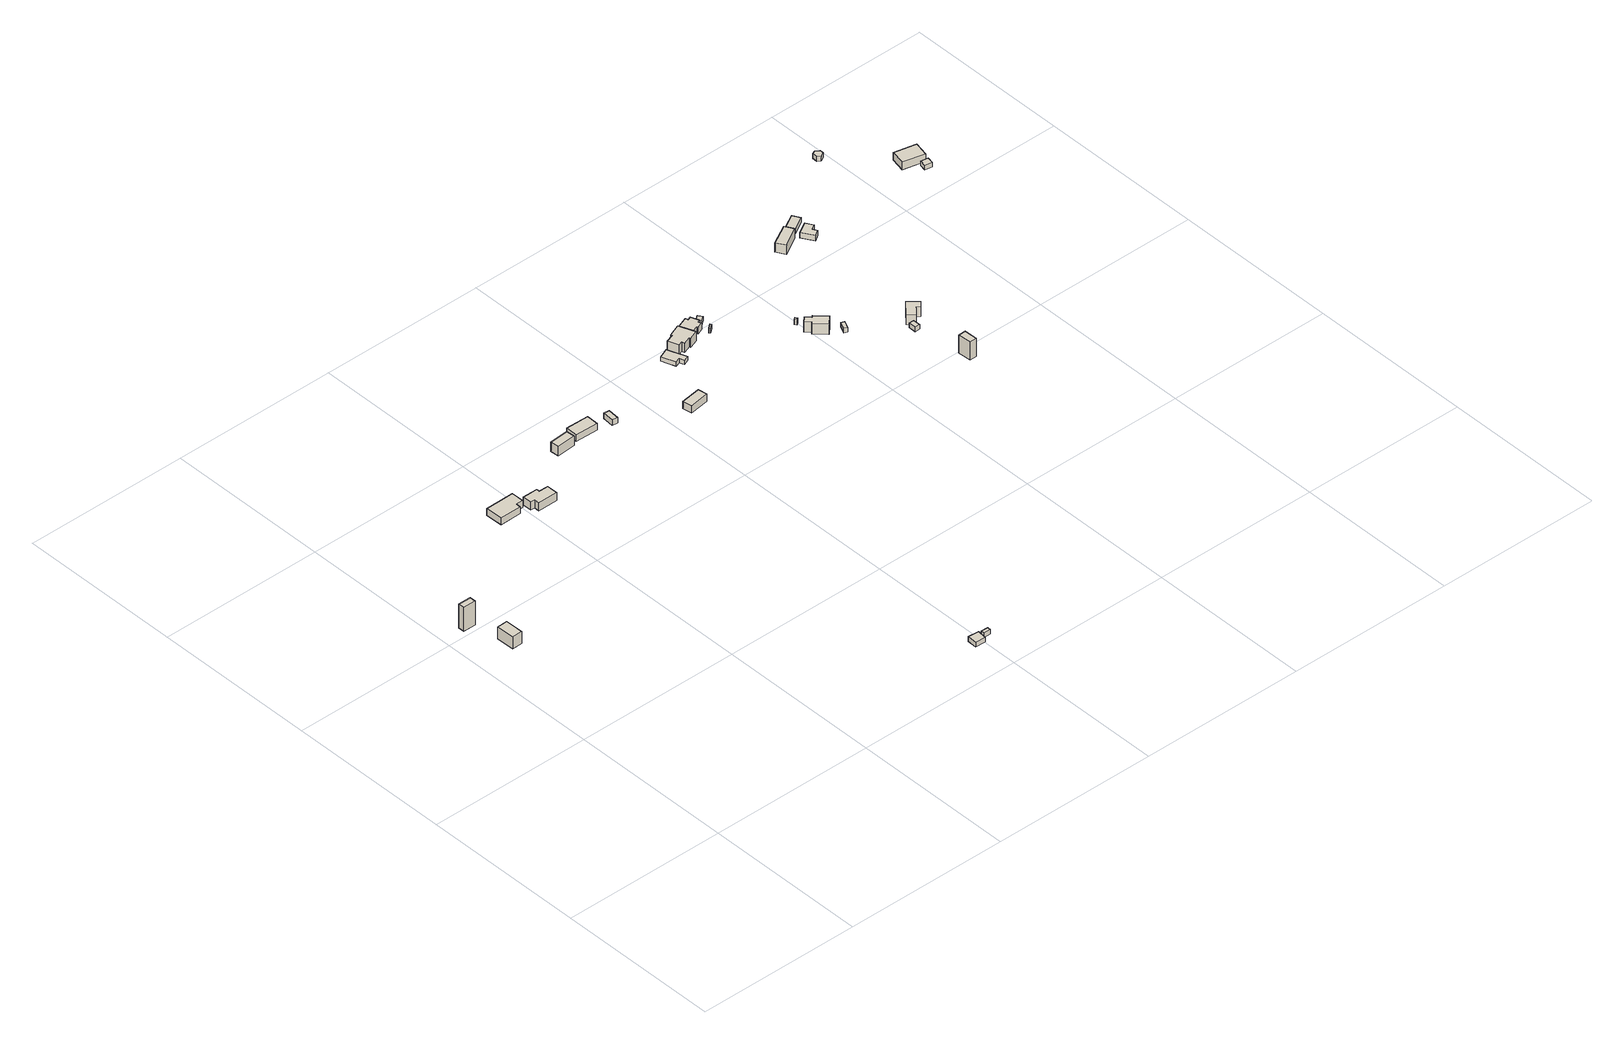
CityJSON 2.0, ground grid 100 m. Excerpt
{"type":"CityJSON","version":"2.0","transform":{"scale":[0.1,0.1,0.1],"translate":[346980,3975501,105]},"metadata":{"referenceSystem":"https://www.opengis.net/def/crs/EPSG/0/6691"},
"CityObjects":{
"building1":{"type":"Building","attributes":{"土砂災害警戒区域.現象区分":"2","土砂災害警戒区域.区域区分":"1","measuredHeight":15.4},"geometry":[{"type":"Solid","lod":"1","boundaries":[[[[0,1,2,3]],[[2,4,5,3]],[[1,6,4,2]],[[0,7,6,1]],[[3,5,7,0]],[[4,6,7,5]]]]}]},
"building2":{"type":"Building","attributes":{"土砂災害警戒区域.現象区分":"2","土砂災害警戒区域.区域区分":"1","measuredHeight":7.8},"geometry":[{"type":"Solid","lod":"1","boundaries":[[[[8,9,10,11]],[[10,12,13,11]],[[9,14,12,10]],[[8,15,14,9]],[[11,13,15,8]],[[12,14,15,13]]]]}]},
"building3":{"type":"Building","attributes":{"土砂災害警戒区域.現象区分":"2","土砂災害警戒区域.区域区分":"1","measuredHeight":5.9},"geometry":[{"type":"Solid","lod":"1","boundaries":[[[[16,17,18,19,20,21]],[[20,22,23,21]],[[19,24,22,20]],[[18,25,24,19]],[[17,26,25,18]],[[16,27,26,17]],[[21,23,27,16]],[[22,24,25,26,27,23]]]]}]},
"building4":{"type":"Building","attributes":{"measuredHeight":6.2},"geometry":[{"type":"Solid","lod":"1","boundaries":[[[[28,29,30,31,32,33,34,35]],[[34,36,37,35]],[[33,38,36,34]],[[32,39,38,33]],[[31,40,39,32]],[[30,41,40,31]],[[29,42,41,30]],[[28,43,42,29]],[[35,37,43,28]],[[36,38,39,40,41,42,43,37]]]]}]},
"building5":{"type":"Building","attributes":{"measuredHeight":3},"geometry":[{"type":"Solid","lod":"1","boundaries":[[[[44,45,46,47]],[[46,48,49,47]],[[45,50,48,46]],[[44,51,50,45]],[[47,49,51,44]],[[48,50,51,49]]]]}]},
"building6":{"type":"Building","attributes":{"measuredHeight":3},"geometry":[{"type":"Solid","lod":"1","boundaries":[[[[52,53,54,55]],[[54,56,57,55]],[[53,58,56,54]],[[52,59,58,53]],[[55,57,59,52]],[[56,58,59,57]]]]}]},
"building7":{"type":"Building","attributes":{"measuredHeight":7.2},"geometry":[{"type":"Solid","lod":"1","boundaries":[[[[60,61,62,63]],[[62,64,65,63]],[[61,66,64,62]],[[60,67,66,61]],[[63,65,67,60]],[[64,66,67,65]]]]}]},
"building8":{"type":"Building","attributes":{"measuredHeight":5},"geometry":[{"type":"Solid","lod":"1","boundaries":[[[[68,69,70,71]],[[70,72,73,71]],[[69,74,72,70]],[[68,75,74,69]],[[71,73,75,68]],[[72,74,75,73]]]]}]},
"building9":{"type":"Building","attributes":{"measuredHeight":3.6},"geometry":[{"type":"Solid","lod":"1","boundaries":[[[[76,77,78,79]],[[78,80,81,79]],[[77,82,80,78]],[[76,83,82,77]],[[79,81,83,76]],[[80,82,83,81]]]]}]},
"building10":{"type":"Building","attributes":{"measuredHeight":5.4},"geometry":[{"type":"Solid","lod":"1","boundaries":[[[[84,85,86,87]],[[86,88,89,87]],[[85,90,88,86]],[[84,91,90,85]],[[87,89,91,84]],[[88,90,91,89]]]]}]},
"building11":{"type":"Building","attributes":{"measuredHeight":2.8},"geometry":[{"type":"Solid","lod":"1","boundaries":[[[[92,93,94,95,96,97]],[[96,98,99,97]],[[95,100,98,96]],[[94,101,100,95]],[[93,102,101,94]],[[92,103,102,93]],[[97,99,103,92]],[[98,100,101,102,103,99]]]]}]},
"building12":{"type":"Building","attributes":{"measuredHeight":8.2},"geometry":[{"type":"Solid","lod":"1","boundaries":[[[[104,105,106,107,108,109,110,111,112,113]],[[112,114,115,113]],[[111,116,114,112]],[[110,117,116,111]],[[109,118,117,110]],[[108,119,118,109]],[[107,120,119,108]],[[106,121,120,107]],[[105,122,121,106]],[[104,123,122,105]],[[113,115,123,104]],[[114,116,117,118,119,120,121,122,123,115]]]]}]},
"building13":{"type":"Building","attributes":{"measuredHeight":5.5},"geometry":[{"type":"Solid","lod":"1","boundaries":[[[[124,125,126,127,128,129,130,131,132,133]],[[132,134,135,133]],[[131,136,134,132]],[[130,137,136,131]],[[129,138,137,130]],[[128,139,138,129]],[[127,140,139,128]],[[126,141,140,127]],[[125,142,141,126]],[[124,143,142,125]],[[133,135,143,124]],[[134,136,137,138,139,140,141,142,143,135]]]]}]},
"building14":{"type":"Building","attributes":{"measuredHeight":3},"geometry":[{"type":"Solid","lod":"1","boundaries":[[[[144,145,146,147]],[[146,148,149,147]],[[145,150,148,146]],[[144,151,150,145]],[[147,149,151,144]],[[148,150,151,149]]]]}]},
"building15":{"type":"Building","attributes":{"measuredHeight":2.8},"geometry":[{"type":"Solid","lod":"1","boundaries":[[[[152,153,154,155]],[[154,156,157,155]],[[153,158,156,154]],[[152,159,158,153]],[[155,157,159,152]],[[156,158,159,157]]]]}]},
"building16":{"type":"Building","attributes":{"measuredHeight":3.6},"geometry":[{"type":"Solid","lod":"1","boundaries":[[[[160,161,162,163]],[[162,164,165,163]],[[161,166,164,162]],[[160,167,166,161]],[[163,165,167,160]],[[164,166,167,165]]]]}]},
"building17":{"type":"Building","attributes":{"measuredHeight":7.5},"geometry":[{"type":"Solid","lod":"1","boundaries":[[[[168,169,170,171,172,173,174,175]],[[174,176,177,175]],[[173,178,176,174]],[[172,179,178,173]],[[171,180,179,172]],[[170,181,180,171]],[[169,182,181,170]],[[168,183,182,169]],[[175,177,183,168]],[[176,178,179,180,181,182,183,177]]]]}]},
"building18":{"type":"Building","attributes":{"measuredHeight":3},"geometry":[{"type":"Solid","lod":"1","boundaries":[[[[184,185,186,187]],[[186,188,189,187]],[[185,190,188,186]],[[184,191,190,185]],[[187,189,191,184]],[[188,190,191,189]]]]}]},
"building19":{"type":"Building","attributes":{"measuredHeight":11.7},"geometry":[{"type":"Solid","lod":"1","boundaries":[[[[192,193,194,195]],[[194,196,197,195]],[[193,198,196,194]],[[192,199,198,193]],[[195,197,199,192]],[[196,198,199,197]]]]}]},
"building20":{"type":"Building","attributes":{"measuredHeight":3},"geometry":[{"type":"Solid","lod":"1","boundaries":[[[[200,201,202,203]],[[202,204,205,203]],[[201,206,204,202]],[[200,207,206,201]],[[203,205,207,200]],[[204,206,207,205]]]]}]},
"building21":{"type":"Building","attributes":{"measuredHeight":8.2},"geometry":[{"type":"Solid","lod":"1","boundaries":[[[[208,209,210,211,212,213]],[[212,214,215,213]],[[211,216,214,212]],[[210,217,216,211]],[[209,218,217,210]],[[208,219,218,209]],[[213,215,219,208]],[[214,216,217,218,219,215]]]]}]},
"building22":{"type":"Building","attributes":{"measuredHeight":7},"geometry":[{"type":"Solid","lod":"1","boundaries":[[[[220,221,222,223]],[[222,224,225,223]],[[221,226,224,222]],[[220,227,226,221]],[[223,225,227,220]],[[224,226,227,225]]]]}]},
"building23":{"type":"Building","attributes":{"measuredHeight":3.4},"geometry":[{"type":"Solid","lod":"1","boundaries":[[[[228,229,230,231,232,233]],[[232,234,235,233]],[[231,236,234,232]],[[230,237,236,231]],[[229,238,237,230]],[[228,239,238,229]],[[233,235,239,228]],[[234,236,237,238,239,235]]]]}]},
"building24":{"type":"Building","attributes":{"measuredHeight":3.2},"geometry":[{"type":"Solid","lod":"1","boundaries":[[[[240,241,242,243]],[[242,244,245,243]],[[241,246,244,242]],[[240,247,246,241]],[[243,245,247,240]],[[244,246,247,245]]]]}]},
"building25":{"type":"Building","attributes":{"measuredHeight":3},"geometry":[{"type":"Solid","lod":"1","boundaries":[[[[248,249,250,251,252,253]],[[252,254,255,253]],[[251,256,254,252]],[[250,257,256,251]],[[249,258,257,250]],[[248,259,258,249]],[[253,255,259,248]],[[254,256,257,258,259,255]]]]}]},
"building26":{"type":"Building","attributes":{"measuredHeight":6.2},"geometry":[{"type":"Solid","lod":"1","boundaries":[[[[260,261,262,263]],[[262,264,265,263]],[[261,266,264,262]],[[260,267,266,261]],[[263,265,267,260]],[[264,266,267,265]]]]}]},
"building27":{"type":"Building","attributes":{"measuredHeight":3},"geometry":[{"type":"Solid","lod":"1","boundaries":[[[[268,269,270,271]],[[270,272,273,271]],[[269,274,272,270]],[[268,275,274,269]],[[271,273,275,268]],[[272,274,275,273]]]]}]}
},
"vertices":[
[78,1928,166],[77,1892,166],[2,1893,166],[2,1929,166],[2,1893,320],[2,1929,320],[77,1892,320],[78,1928,320],
[143,1729,175],[145,1619,175],[82,1618,175],[79,1727,175],[82,1618,252],[79,1727,252],[145,1619,252],[143,1729,252],
[936,2559,95],[937,2483,95],[894,2482,95],[894,2455,95],[764,2453,95],[761,2556,95],[764,2453,139],[761,2556,139],[894,2455,139],[894,2482,139],[937,2483,139],[936,2559,139],
[1050,2504,84],[1051,2484,84],[1107,2484,84],[1107,2418,84],[987,2417,84],[987,2449,84],[961,2449,84],[960,2503,84],[961,2449,136],[960,2503,136],[987,2449,136],[987,2417,136],[1107,2418,136],[1107,2484,136],[1051,2484,136],[1050,2504,136],
[1823,66,238],[1817,10,238],[1753,12,238],[1758,71,238],[1753,12,268],[1758,71,268],[1817,10,268],[1823,66,268],
[1878,59,238],[1877,38,238],[1836,39,238],[1837,60,238],[1836,39,268],[1837,60,268],[1877,38,268],[1878,59,268],
[1339,2715,94],[1454,2723,94],[1457,2672,94],[1342,2664,94],[1457,2672,154],[1342,2664,154],[1454,2723,154],[1339,2715,154],
[1624,2685,93],[1486,2688,93],[1487,2760,93],[1626,2758,93],[1487,2760,136],[1626,2758,136],[1486,2688,136],[1624,2685,136],
[1746,2729,89],[1740,2661,89],[1706,2664,89],[1713,2732,89],[1706,2664,125],[1713,2732,125],[1740,2661,125],[1746,2729,125],
[2205,2507,67],[2085,2489,67],[2077,2545,67],[2197,2562,67],[2077,2545,114],[2197,2562,114],[2085,2489,114],[2205,2507,114],
[2281,2895,96],[2326,2782,96],[2294,2769,96],[2282,2799,96],[2254,2788,96],[2222,2871,96],[2254,2788,124],[2222,2871,124],[2282,2799,124],[2294,2769,124],[2326,2782,124],[2281,2895,124],
[2421,2963,100],[2459,2866,100],[2403,2844,100],[2400,2853,100],[2355,2836,100],[2349,2853,100],[2325,2844,100],[2302,2908,100],[2349,2924,100],[2346,2933,100],[2349,2924,160],[2346,2933,160],[2302,2908,160],[2325,2844,160],[2349,2853,160],[2355,2836,160],[2400,2853,160],[2403,2844,160],[2459,2866,160],[2421,2963,160],
[2504,2997,98],[2510,2980,98],[2530,2987,98],[2548,2938,98],[2534,2932,98],[2540,2915,98],[2506,2902,98],[2503,2909,98],[2471,2897,98],[2442,2975,98],[2471,2897,141],[2442,2975,141],[2503,2909,141],[2506,2902,141],[2540,2915,141],[2534,2932,141],[2548,2938,141],[2530,2987,141],[2510,2980,141],[2504,2997,141],
[2581,2900,91],[2587,2891,91],[2562,2871,91],[2555,2879,91],[2562,2871,121],[2555,2879,121],[2587,2891,121],[2581,2900,121],
[2579,2992,94],[2598,2965,94],[2567,2943,94],[2548,2969,94],[2567,2943,122],[2548,2969,122],[2598,2965,122],[2579,2992,122],
[2959,2684,51],[2969,2672,51],[2957,2663,51],[2948,2675,51],[2957,2663,86],[2948,2675,86],[2969,2672,86],[2959,2684,86],
[3031,2507,44],[2969,2569,44],[2978,2578,44],[2950,2605,44],[2978,2634,44],[3006,2606,44],[3015,2614,44],[3077,2553,44],[3015,2614,110],[3077,2553,110],[3006,2606,110],[2978,2634,110],[2950,2605,110],[2978,2578,110],[2969,2569,110],[3031,2507,110],
[3138,2507,38],[3117,2464,38],[3099,2473,38],[3120,2516,38],[3099,2473,68],[3120,2516,68],[3117,2464,68],[3138,2507,68],
[3456,1962,44],[3460,1882,44],[3417,1881,44],[3412,1960,44],[3417,1881,161],[3412,1960,161],[3460,1882,161],[3456,1962,161],
[3415,2300,19],[3415,2255,19],[3385,2255,19],[3385,2300,19],[3385,2255,49],[3385,2300,49],[3415,2255,49],[3415,2300,49],
[3399,2338,8],[3469,2417,8],[3525,2368,8],[3495,2334,8],[3477,2349,8],[3438,2304,8],[3477,2349,70],[3438,2304,70],[3495,2334,70],[3525,2368,70],[3469,2417,70],[3399,2338,70],
[3399,3166,66],[3281,3097,66],[3250,3150,66],[3371,3217,66],[3250,3150,126],[3371,3217,126],[3281,3097,126],[3399,3166,126],
[3497,3201,54],[3522,3158,54],[3492,3139,54],[3506,3114,54],[3470,3090,54],[3428,3160,54],[3470,3090,88],[3428,3160,88],[3506,3114,88],[3492,3139,88],[3522,3158,88],[3497,3201,88],
[3480,3280,64],[3505,3236,64],[3428,3191,64],[3402,3236,64],[3428,3191,97],[3402,3236,97],[3505,3236,97],[3480,3280,97],
[3918,3547,84],[3917,3525,84],[3891,3509,84],[3873,3523,84],[3874,3554,84],[3895,3564,84],[3874,3554,114],[3895,3564,114],[3873,3523,114],[3891,3509,114],[3917,3525,114],[3918,3547,114],
[4324,3276,48],[4304,3189,48],[4173,3219,48],[4192,3305,48],[4173,3219,97],[4192,3305,97],[4304,3189,97],[4324,3276,97],
[4307,3174,48],[4299,3133,48],[4256,3141,48],[4264,3182,48],[4256,3141,78],[4264,3182,78],[4299,3133,78],[4307,3174,78]
]}
